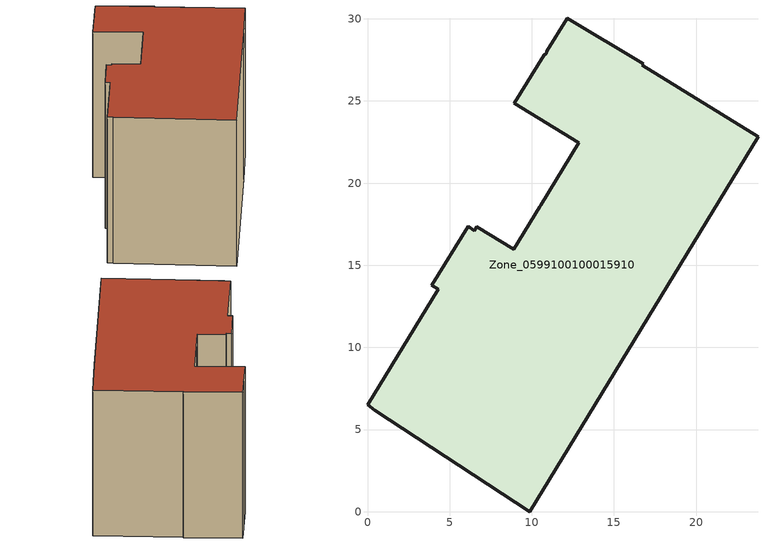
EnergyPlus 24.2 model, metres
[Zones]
Zone_0599100100015910
 floor ground (C_G): 12.86,22.45 8.93,24.85 10.77,27.8 10.89,27.86 10.9,28.01 12.15,30.03 16.79,27.27 16.73,27.18 23.76,22.81 20.65,17.67 9.86,0 0.43,6.18 0,6.53 4.3,13.54 3.91,13.78 6.12,17.38 6.49,17.09 6.64,17.34 8.89,15.97 10.47,18.55 10.54,18.64 z0
 wall outside (C_F): 16.73,27.18 16.79,27.27 12.15,30.03 10.9,28.01 10.89,27.86 10.77,27.8 8.93,24.85 12.86,22.45 10.54,18.64 10.47,18.55 8.89,15.97 6.64,17.34 6.49,17.09 6.12,17.38 3.91,13.78 4.3,13.54 0,6.53 0.43,6.18 9.86,0 20.65,17.67 23.76,22.81 16.73,27.18 z0:14.34
 roof outside (C_R): 12.86,22.45 10.54,18.64 10.47,18.55 8.89,15.97 6.64,17.34 6.49,17.09 6.12,17.38 3.91,13.78 4.3,13.54 0,6.53 0.43,6.18 9.86,0 20.65,17.67 23.76,22.81 16.73,27.18 16.79,27.27 12.15,30.03 10.9,28.01 10.89,27.86 10.77,27.8 8.93,24.85 z14.34
[BUILDING]
Pand.0599100100015910: North Axis=0; Terrain=City; Loads Convergence Tolerance Value=0.04; Temperature Convergence Tolerance Value=0.4; Solar Distribution=FullExterior; Maximum Number of Warmup Days=25; Minimum Number of Warmup Days=1
[Site:Location]
Rotterdam.The.Hague.AP_ZH_NLD Design_Conditions: Latitude=51.96; Longitude=4.45; Time Zone=1; Elevation=-4.5
[SITE:GROUNDTEMPERATURE:BUILDINGSURFACE]
18, 18, 18, 18, 18, 18, 18, 18, 18, 18, 18, 18
[MATERIAL] Thermal Absorptance=0.9; Solar Absorptance=0.7; Visible Absorptance=0.7
Name | Roughness | Thickness | Conductivity | Density | Specific Heat
G.TI.2015-2018 | MediumSmooth | 0.15 | 0.0428571 | 540 | 1210
F.TI.2015-2018 | Rough | 0.3 | 0.0666667 | 1920 | 840
R.TI.2015-2018 | MediumRough | 0.2 | 0.0333333 | 1500 | 1000
[CONSTRUCTION]
C_G: G.TI.2015-2018
C_F: F.TI.2015-2018
C_R: R.TI.2015-2018
[ZONE]
Zone_0599100100015910: Type=1; Multiplier=1; Ceiling Height=Autocalculate; Volume=Autocalculate; Floor Area=autocalculate; Part of Total Floor Area=Yes
[ZONEINFILTRATION:DESIGNFLOWRATE]
Infil_Zone_0599100100015910: Zone or ZoneList or Space or SpaceList=Zone_0599100100015910; Schedule=AlwaysOn; Design Flow Rate Calculation Method=Flow/Area; Flow Rate per Floor Area=0.0015; Constant Term Coefficient=1; Temperature Term Coefficient=0; Velocity Term Coefficient=0; Velocity Squared Term Coefficient=0
[HVACTEMPLATE:ZONE:IDEALLOADSAIRSYSTEM]
Zone_0599100100015910: Maximum Heating Supply Air Temperature=50; Minimum Cooling Supply Air Temperature=13; Maximum Heating Supply Air Humidity Ratio=0.0156; Minimum Cooling Supply Air Humidity Ratio=0.0077; Heating Limit=NoLimit; Cooling Limit=NoLimit; Dehumidification Control Type=ConstantSensibleHeatRatio; Cooling Sensible Heat Ratio=0.7; Dehumidification Setpoint=60; Humidification Control Type=None; Humidification Setpoint=30; Outdoor Air Method=None; Outdoor Air Flow Rate per Person=0.00944; Outdoor Air Flow Rate per Zone Floor Area=0; Outdoor Air Flow Rate per Zone=0; Demand Controlled Ventilation Type=None; Outdoor Air Economizer Type=NoEconomizer; Heat Recovery Type=None; Sensible Heat Recovery Effectiveness=0.7; Latent Heat Recovery Effectiveness=0.65
[ZONECONTROL:THERMOSTAT]
ThermostatControl_Zone_0599100100015910: Zone or ZoneList=Zone_0599100100015910; Control Type Schedule=DualSetpointControlType; Control 1=Thermostat_Zone_0599100100015910; Temperature Difference Between Cutout And Setpoint=0
[THERMOSTATSETPOINT:DUALSETPOINT]
Thermostat_Zone_0599100100015910: Heating Setpoint Temperature Schedule=HeatingSetpoint_Zone_0599100100015910; Cooling Setpoint Temperature Schedule=CoolingSetpoint_Zone_0599100100015910
[SCHEDULE:COMPACT]
HeatingSetpoint_Zone_0599100100015910: Through: 12/31, For: AllDays, Until: 24:00, 21
CoolingSetpoint_Zone_0599100100015910: Through: 12/31, For: AllDays, Until: 24:00, 24
DualSetpointControlType: Through: 12/31, For: AllDays, Until: 24:00, 4
AlwaysOn: Through: 12/31, For: AllDays, Until: 24:00, 1
